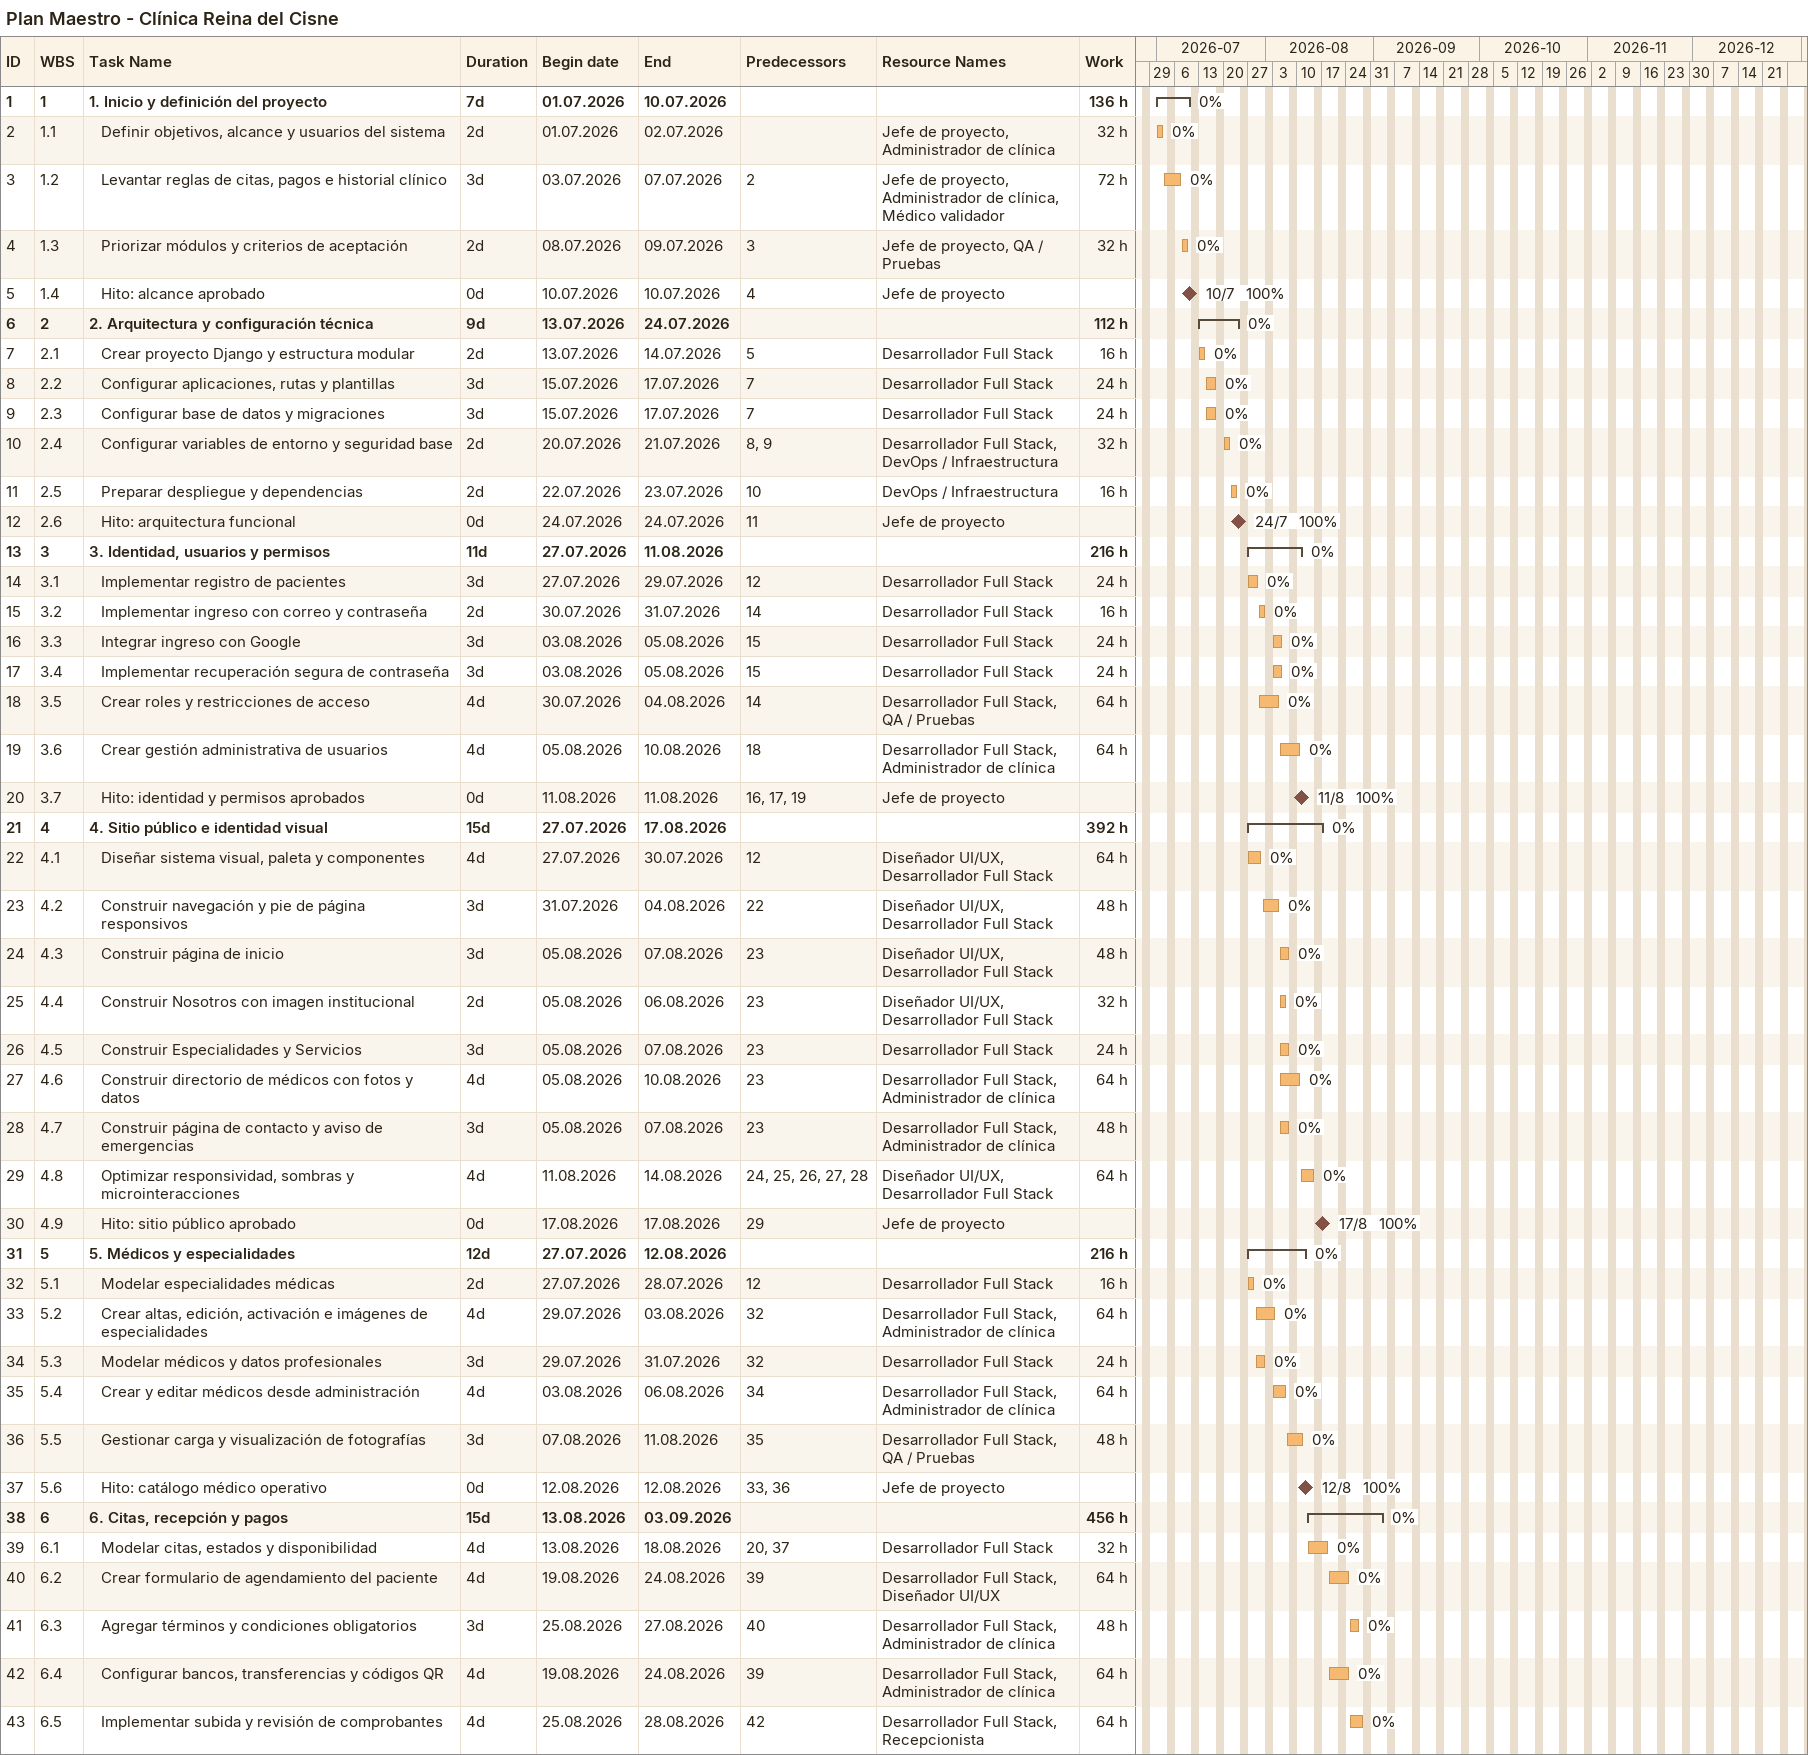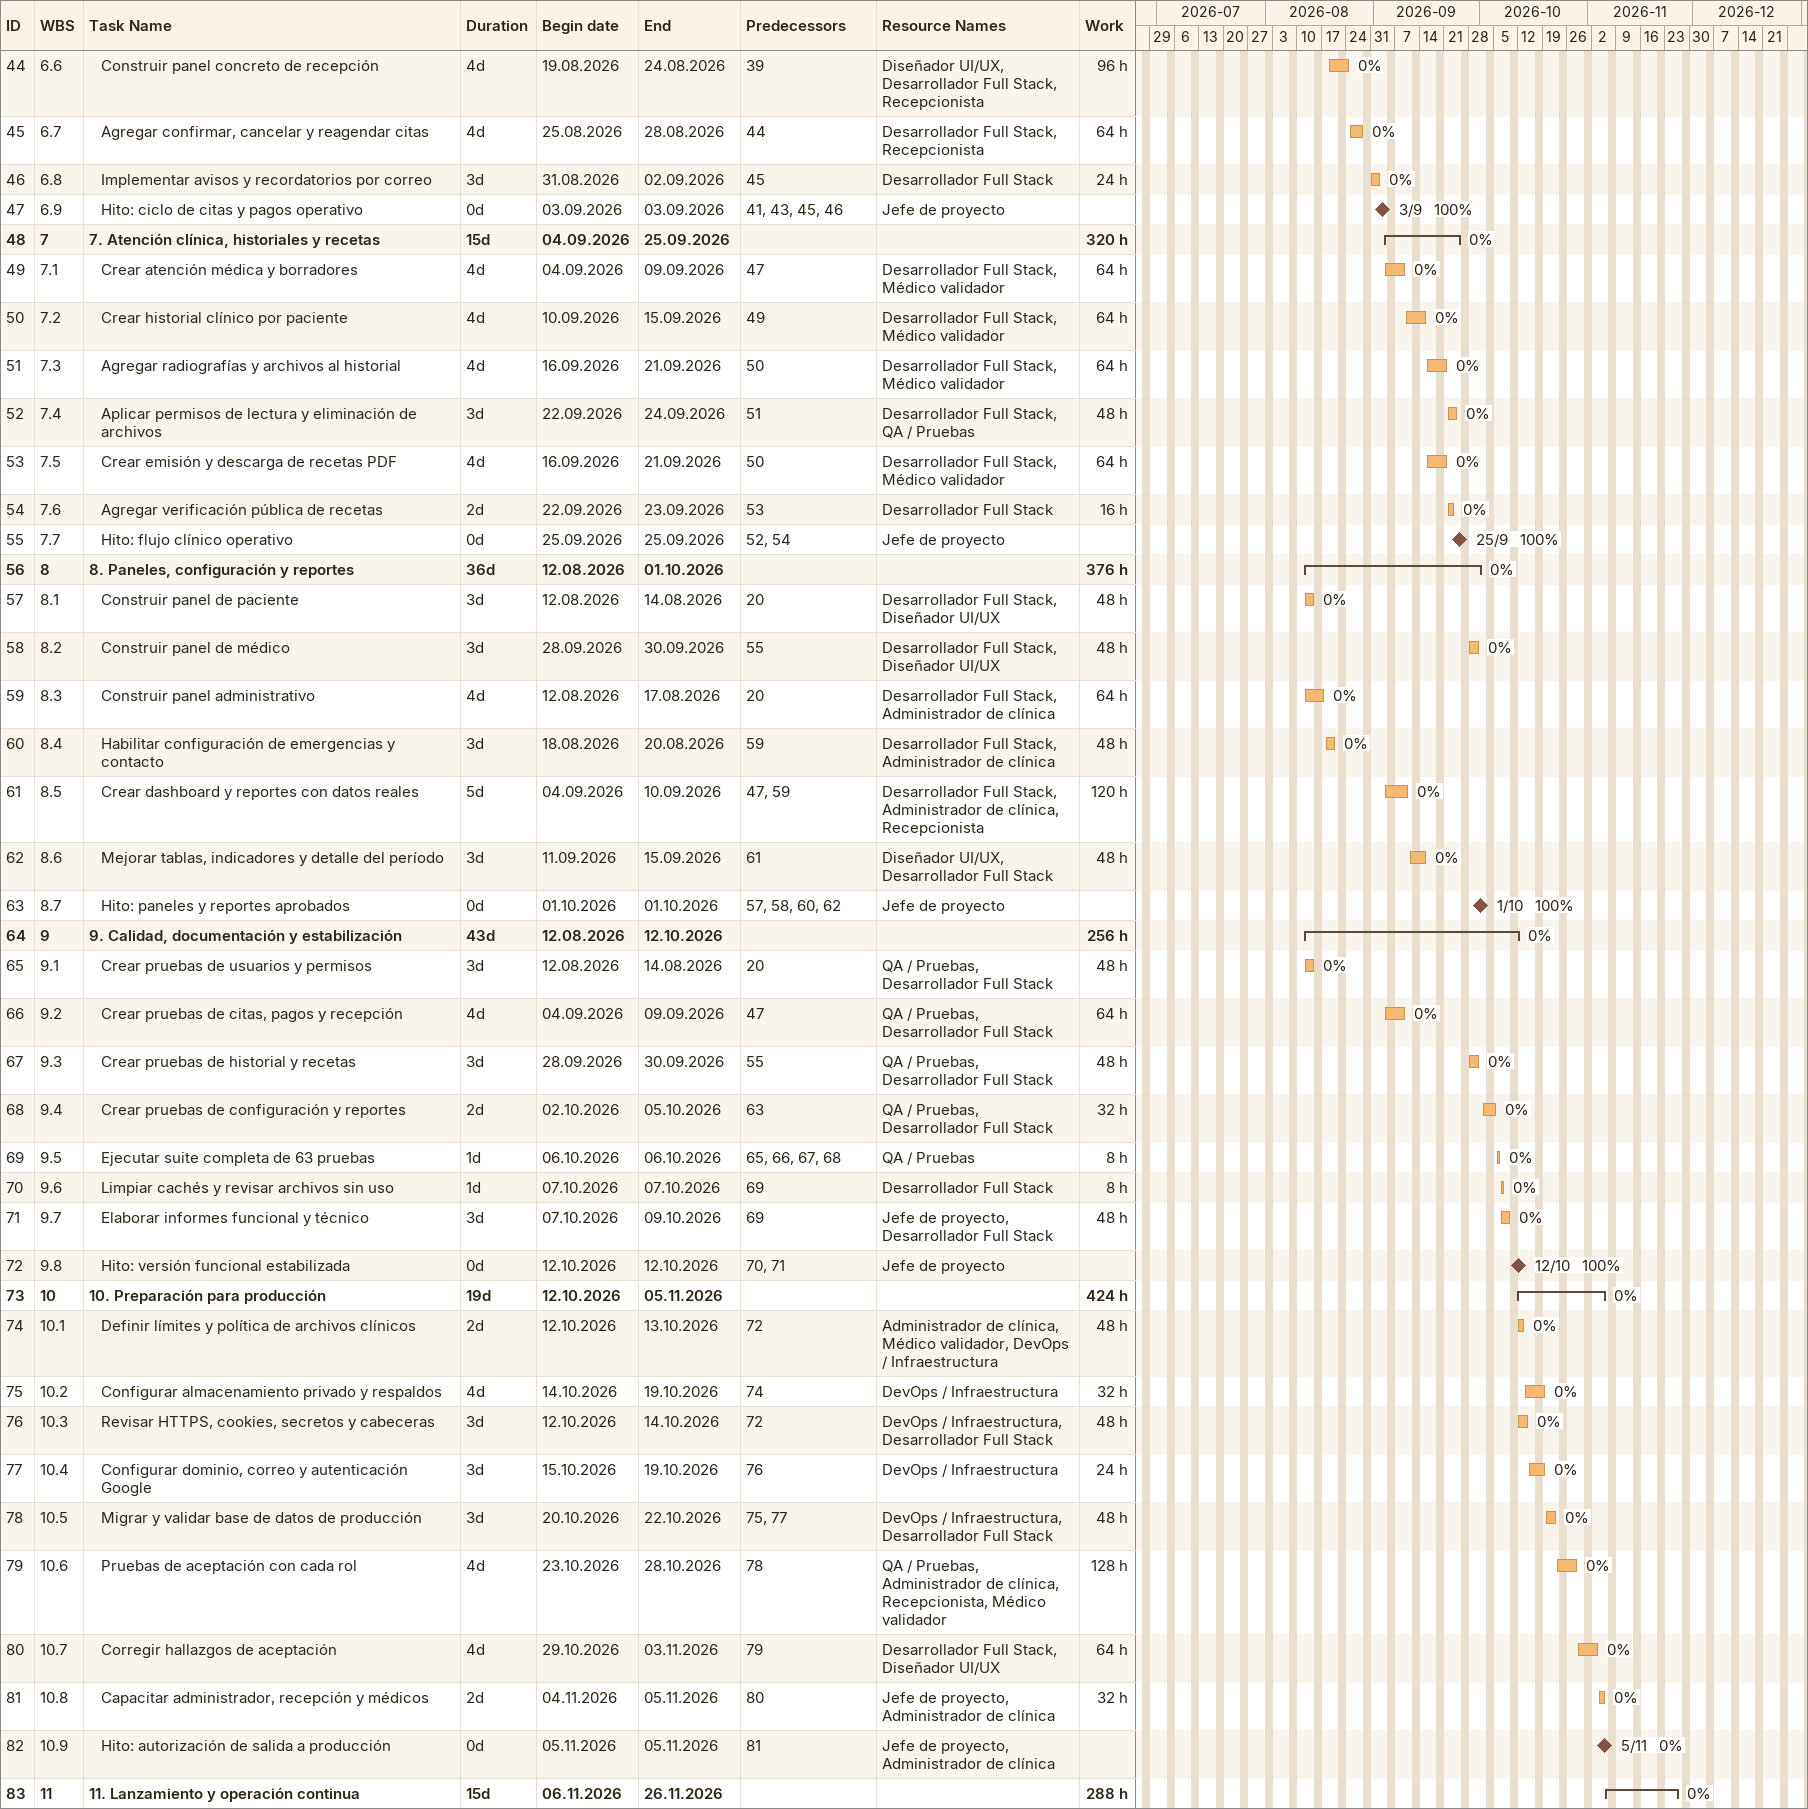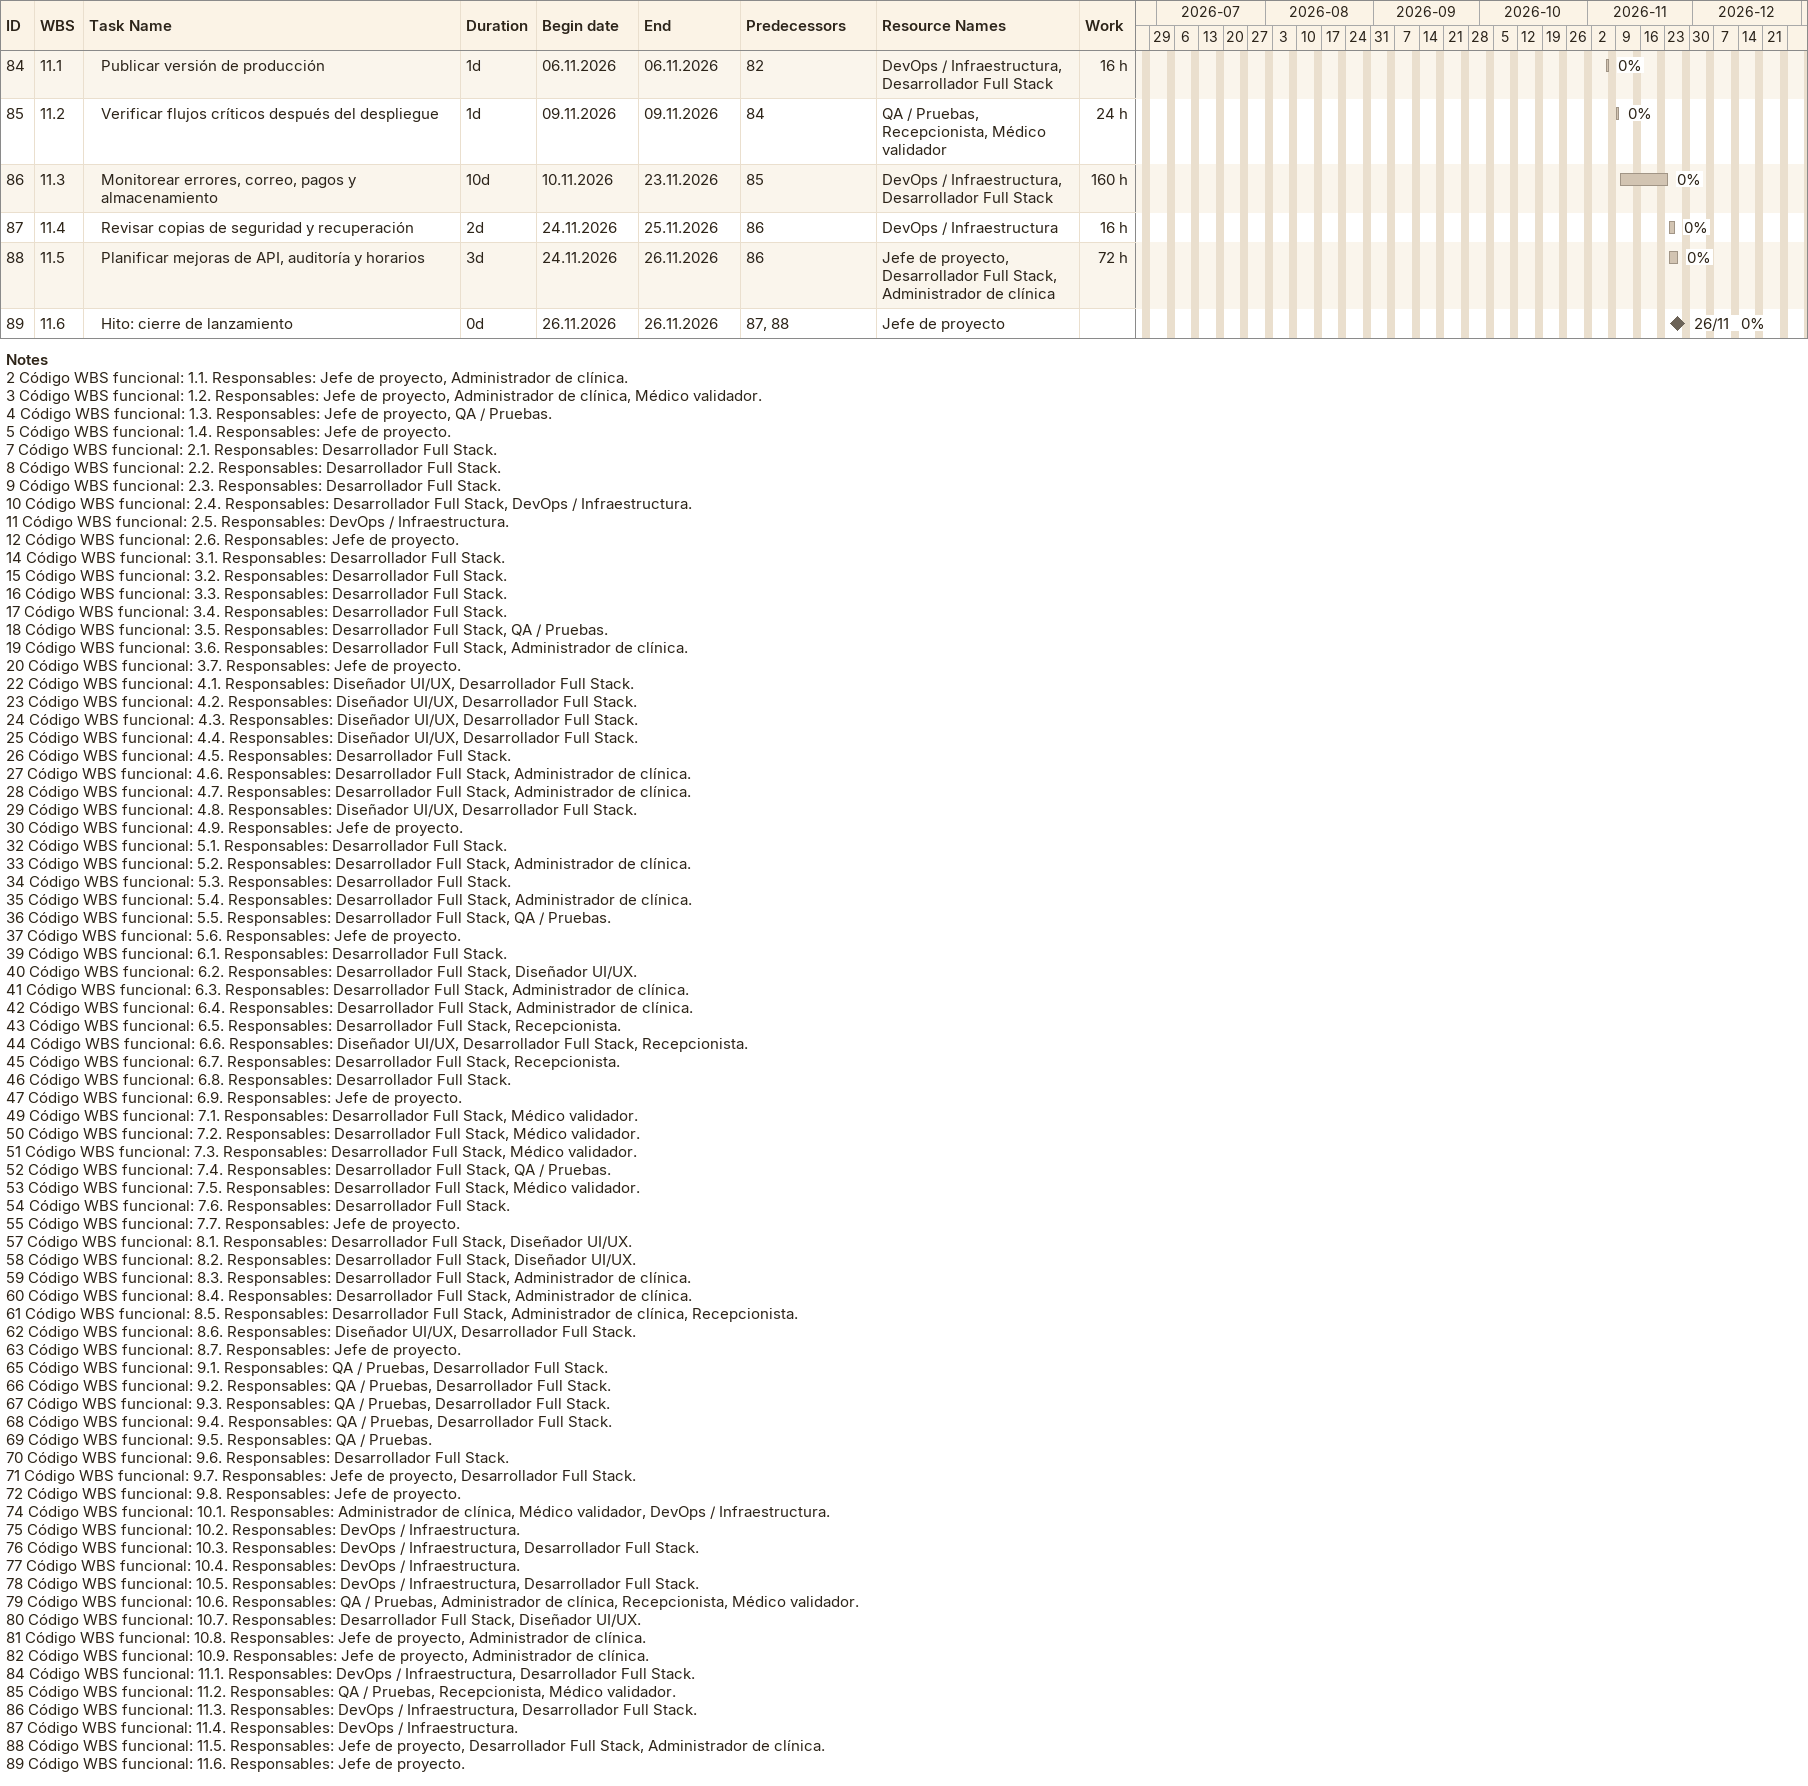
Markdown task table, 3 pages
Plan Maestro - Clínica Reina del Cisne

| ID | WBS | Task | Duration | Start | Finish | Predecessors | Resources | % complete | Work (h) |
|---|---|---|---|---|---|---|---|---|---|
| 1 | 1 | **1. Inicio y definición del proyecto** | 7d | 2026-07-01 | 2026-07-10 |  |  | 0 | 136 |
| 2 | 1.1 | Definir objetivos, alcance y usuarios del sistema | 2d | 2026-07-01 | 2026-07-02 |  | Jefe de proyecto, Administrador de clínica | 0 | 32 |
| 3 | 1.2 | Levantar reglas de citas, pagos e historial clínico | 3d | 2026-07-03 | 2026-07-07 | 2 | Jefe de proyecto, Administrador de clínica, Médico validador | 0 | 72 |
| 4 | 1.3 | Priorizar módulos y criterios de aceptación | 2d | 2026-07-08 | 2026-07-09 | 3 | Jefe de proyecto, QA / Pruebas | 0 | 32 |
| 5 | 1.4 | Hito: alcance aprobado | 0d | 2026-07-10 | 2026-07-10 | 4 | Jefe de proyecto | 100 |  |
| 6 | 2 | **2. Arquitectura y configuración técnica** | 9d | 2026-07-13 | 2026-07-24 |  |  | 0 | 112 |
| 7 | 2.1 | Crear proyecto Django y estructura modular | 2d | 2026-07-13 | 2026-07-14 | 5 | Desarrollador Full Stack | 0 | 16 |
| 8 | 2.2 | Configurar aplicaciones, rutas y plantillas | 3d | 2026-07-15 | 2026-07-17 | 7 | Desarrollador Full Stack | 0 | 24 |
| 9 | 2.3 | Configurar base de datos y migraciones | 3d | 2026-07-15 | 2026-07-17 | 7 | Desarrollador Full Stack | 0 | 24 |
| 10 | 2.4 | Configurar variables de entorno y seguridad base | 2d | 2026-07-20 | 2026-07-21 | 8, 9 | Desarrollador Full Stack, DevOps / Infraestructura | 0 | 32 |
| 11 | 2.5 | Preparar despliegue y dependencias | 2d | 2026-07-22 | 2026-07-23 | 10 | DevOps / Infraestructura | 0 | 16 |
| 12 | 2.6 | Hito: arquitectura funcional | 0d | 2026-07-24 | 2026-07-24 | 11 | Jefe de proyecto | 100 |  |
| 13 | 3 | **3. Identidad, usuarios y permisos** | 11d | 2026-07-27 | 2026-08-11 |  |  | 0 | 216 |
| 14 | 3.1 | Implementar registro de pacientes | 3d | 2026-07-27 | 2026-07-29 | 12 | Desarrollador Full Stack | 0 | 24 |
| 15 | 3.2 | Implementar ingreso con correo y contraseña | 2d | 2026-07-30 | 2026-07-31 | 14 | Desarrollador Full Stack | 0 | 16 |
| 16 | 3.3 | Integrar ingreso con Google | 3d | 2026-08-03 | 2026-08-05 | 15 | Desarrollador Full Stack | 0 | 24 |
| 17 | 3.4 | Implementar recuperación segura de contraseña | 3d | 2026-08-03 | 2026-08-05 | 15 | Desarrollador Full Stack | 0 | 24 |
| 18 | 3.5 | Crear roles y restricciones de acceso | 4d | 2026-07-30 | 2026-08-04 | 14 | Desarrollador Full Stack, QA / Pruebas | 0 | 64 |
| 19 | 3.6 | Crear gestión administrativa de usuarios | 4d | 2026-08-05 | 2026-08-10 | 18 | Desarrollador Full Stack, Administrador de clínica | 0 | 64 |
| 20 | 3.7 | Hito: identidad y permisos aprobados | 0d | 2026-08-11 | 2026-08-11 | 16, 17, 19 | Jefe de proyecto | 100 |  |
| 21 | 4 | **4. Sitio público e identidad visual** | 15d | 2026-07-27 | 2026-08-17 |  |  | 0 | 392 |
| 22 | 4.1 | Diseñar sistema visual, paleta y componentes | 4d | 2026-07-27 | 2026-07-30 | 12 | Diseñador UI/UX, Desarrollador Full Stack | 0 | 64 |
| 23 | 4.2 | Construir navegación y pie de página responsivos | 3d | 2026-07-31 | 2026-08-04 | 22 | Diseñador UI/UX, Desarrollador Full Stack | 0 | 48 |
| 24 | 4.3 | Construir página de inicio | 3d | 2026-08-05 | 2026-08-07 | 23 | Diseñador UI/UX, Desarrollador Full Stack | 0 | 48 |
| 25 | 4.4 | Construir Nosotros con imagen institucional | 2d | 2026-08-05 | 2026-08-06 | 23 | Diseñador UI/UX, Desarrollador Full Stack | 0 | 32 |
| 26 | 4.5 | Construir Especialidades y Servicios | 3d | 2026-08-05 | 2026-08-07 | 23 | Desarrollador Full Stack | 0 | 24 |
| 27 | 4.6 | Construir directorio de médicos con fotos y datos | 4d | 2026-08-05 | 2026-08-10 | 23 | Desarrollador Full Stack, Administrador de clínica | 0 | 64 |
| 28 | 4.7 | Construir página de contacto y aviso de emergencias | 3d | 2026-08-05 | 2026-08-07 | 23 | Desarrollador Full Stack, Administrador de clínica | 0 | 48 |
| 29 | 4.8 | Optimizar responsividad, sombras y microinteracciones | 4d | 2026-08-11 | 2026-08-14 | 24, 25, 26, 27, 28 | Diseñador UI/UX, Desarrollador Full Stack | 0 | 64 |
| 30 | 4.9 | Hito: sitio público aprobado | 0d | 2026-08-17 | 2026-08-17 | 29 | Jefe de proyecto | 100 |  |
| 31 | 5 | **5. Médicos y especialidades** | 12d | 2026-07-27 | 2026-08-12 |  |  | 0 | 216 |
| 32 | 5.1 | Modelar especialidades médicas | 2d | 2026-07-27 | 2026-07-28 | 12 | Desarrollador Full Stack | 0 | 16 |
| 33 | 5.2 | Crear altas, edición, activación e imágenes de especialidades | 4d | 2026-07-29 | 2026-08-03 | 32 | Desarrollador Full Stack, Administrador de clínica | 0 | 64 |
| 34 | 5.3 | Modelar médicos y datos profesionales | 3d | 2026-07-29 | 2026-07-31 | 32 | Desarrollador Full Stack | 0 | 24 |
| 35 | 5.4 | Crear y editar médicos desde administración | 4d | 2026-08-03 | 2026-08-06 | 34 | Desarrollador Full Stack, Administrador de clínica | 0 | 64 |
| 36 | 5.5 | Gestionar carga y visualización de fotografías | 3d | 2026-08-07 | 2026-08-11 | 35 | Desarrollador Full Stack, QA / Pruebas | 0 | 48 |
| 37 | 5.6 | Hito: catálogo médico operativo | 0d | 2026-08-12 | 2026-08-12 | 33, 36 | Jefe de proyecto | 100 |  |
| 38 | 6 | **6. Citas, recepción y pagos** | 15d | 2026-08-13 | 2026-09-03 |  |  | 0 | 456 |
| 39 | 6.1 | Modelar citas, estados y disponibilidad | 4d | 2026-08-13 | 2026-08-18 | 20, 37 | Desarrollador Full Stack | 0 | 32 |
| 40 | 6.2 | Crear formulario de agendamiento del paciente | 4d | 2026-08-19 | 2026-08-24 | 39 | Desarrollador Full Stack, Diseñador UI/UX | 0 | 64 |
| 41 | 6.3 | Agregar términos y condiciones obligatorios | 3d | 2026-08-25 | 2026-08-27 | 40 | Desarrollador Full Stack, Administrador de clínica | 0 | 48 |
| 42 | 6.4 | Configurar bancos, transferencias y códigos QR | 4d | 2026-08-19 | 2026-08-24 | 39 | Desarrollador Full Stack, Administrador de clínica | 0 | 64 |
| 43 | 6.5 | Implementar subida y revisión de comprobantes | 4d | 2026-08-25 | 2026-08-28 | 42 | Desarrollador Full Stack, Recepcionista | 0 | 64 |
| 44 | 6.6 | Construir panel concreto de recepción | 4d | 2026-08-19 | 2026-08-24 | 39 | Diseñador UI/UX, Desarrollador Full Stack, Recepcionista | 0 | 96 |
| 45 | 6.7 | Agregar confirmar, cancelar y reagendar citas | 4d | 2026-08-25 | 2026-08-28 | 44 | Desarrollador Full Stack, Recepcionista | 0 | 64 |
| 46 | 6.8 | Implementar avisos y recordatorios por correo | 3d | 2026-08-31 | 2026-09-02 | 45 | Desarrollador Full Stack | 0 | 24 |
| 47 | 6.9 | Hito: ciclo de citas y pagos operativo | 0d | 2026-09-03 | 2026-09-03 | 41, 43, 45, 46 | Jefe de proyecto | 100 |  |
| 48 | 7 | **7. Atención clínica, historiales y recetas** | 15d | 2026-09-04 | 2026-09-25 |  |  | 0 | 320 |
| 49 | 7.1 | Crear atención médica y borradores | 4d | 2026-09-04 | 2026-09-09 | 47 | Desarrollador Full Stack, Médico validador | 0 | 64 |
| 50 | 7.2 | Crear historial clínico por paciente | 4d | 2026-09-10 | 2026-09-15 | 49 | Desarrollador Full Stack, Médico validador | 0 | 64 |
| 51 | 7.3 | Agregar radiografías y archivos al historial | 4d | 2026-09-16 | 2026-09-21 | 50 | Desarrollador Full Stack, Médico validador | 0 | 64 |
| 52 | 7.4 | Aplicar permisos de lectura y eliminación de archivos | 3d | 2026-09-22 | 2026-09-24 | 51 | Desarrollador Full Stack, QA / Pruebas | 0 | 48 |
| 53 | 7.5 | Crear emisión y descarga de recetas PDF | 4d | 2026-09-16 | 2026-09-21 | 50 | Desarrollador Full Stack, Médico validador | 0 | 64 |
| 54 | 7.6 | Agregar verificación pública de recetas | 2d | 2026-09-22 | 2026-09-23 | 53 | Desarrollador Full Stack | 0 | 16 |
| 55 | 7.7 | Hito: flujo clínico operativo | 0d | 2026-09-25 | 2026-09-25 | 52, 54 | Jefe de proyecto | 100 |  |
| 56 | 8 | **8. Paneles, configuración y reportes** | 36d | 2026-08-12 | 2026-10-01 |  |  | 0 | 376 |
| 57 | 8.1 | Construir panel de paciente | 3d | 2026-08-12 | 2026-08-14 | 20 | Desarrollador Full Stack, Diseñador UI/UX | 0 | 48 |
| 58 | 8.2 | Construir panel de médico | 3d | 2026-09-28 | 2026-09-30 | 55 | Desarrollador Full Stack, Diseñador UI/UX | 0 | 48 |
| 59 | 8.3 | Construir panel administrativo | 4d | 2026-08-12 | 2026-08-17 | 20 | Desarrollador Full Stack, Administrador de clínica | 0 | 64 |
| 60 | 8.4 | Habilitar configuración de emergencias y contacto | 3d | 2026-08-18 | 2026-08-20 | 59 | Desarrollador Full Stack, Administrador de clínica | 0 | 48 |
| 61 | 8.5 | Crear dashboard y reportes con datos reales | 5d | 2026-09-04 | 2026-09-10 | 47, 59 | Desarrollador Full Stack, Administrador de clínica, Recepcionista | 0 | 120 |
| 62 | 8.6 | Mejorar tablas, indicadores y detalle del período | 3d | 2026-09-11 | 2026-09-15 | 61 | Diseñador UI/UX, Desarrollador Full Stack | 0 | 48 |
| 63 | 8.7 | Hito: paneles y reportes aprobados | 0d | 2026-10-01 | 2026-10-01 | 57, 58, 60, 62 | Jefe de proyecto | 100 |  |
| 64 | 9 | **9. Calidad, documentación y estabilización** | 43d | 2026-08-12 | 2026-10-12 |  |  | 0 | 256 |
| 65 | 9.1 | Crear pruebas de usuarios y permisos | 3d | 2026-08-12 | 2026-08-14 | 20 | QA / Pruebas, Desarrollador Full Stack | 0 | 48 |
| 66 | 9.2 | Crear pruebas de citas, pagos y recepción | 4d | 2026-09-04 | 2026-09-09 | 47 | QA / Pruebas, Desarrollador Full Stack | 0 | 64 |
| 67 | 9.3 | Crear pruebas de historial y recetas | 3d | 2026-09-28 | 2026-09-30 | 55 | QA / Pruebas, Desarrollador Full Stack | 0 | 48 |
| 68 | 9.4 | Crear pruebas de configuración y reportes | 2d | 2026-10-02 | 2026-10-05 | 63 | QA / Pruebas, Desarrollador Full Stack | 0 | 32 |
| 69 | 9.5 | Ejecutar suite completa de 63 pruebas | 1d | 2026-10-06 | 2026-10-06 | 65, 66, 67, 68 | QA / Pruebas | 0 | 8 |
| 70 | 9.6 | Limpiar cachés y revisar archivos sin uso | 1d | 2026-10-07 | 2026-10-07 | 69 | Desarrollador Full Stack | 0 | 8 |
| 71 | 9.7 | Elaborar informes funcional y técnico | 3d | 2026-10-07 | 2026-10-09 | 69 | Jefe de proyecto, Desarrollador Full Stack | 0 | 48 |
| 72 | 9.8 | Hito: versión funcional estabilizada | 0d | 2026-10-12 | 2026-10-12 | 70, 71 | Jefe de proyecto | 100 |  |
| 73 | 10 | **10. Preparación para producción** | 19d | 2026-10-12 | 2026-11-05 |  |  | 0 | 424 |
| 74 | 10.1 | Definir límites y política de archivos clínicos | 2d | 2026-10-12 | 2026-10-13 | 72 | Administrador de clínica, Médico validador, DevOps / Infraestructura | 0 | 48 |
| 75 | 10.2 | Configurar almacenamiento privado y respaldos | 4d | 2026-10-14 | 2026-10-19 | 74 | DevOps / Infraestructura | 0 | 32 |
| 76 | 10.3 | Revisar HTTPS, cookies, secretos y cabeceras | 3d | 2026-10-12 | 2026-10-14 | 72 | DevOps / Infraestructura, Desarrollador Full Stack | 0 | 48 |
| 77 | 10.4 | Configurar dominio, correo y autenticación Google | 3d | 2026-10-15 | 2026-10-19 | 76 | DevOps / Infraestructura | 0 | 24 |
| 78 | 10.5 | Migrar y validar base de datos de producción | 3d | 2026-10-20 | 2026-10-22 | 75, 77 | DevOps / Infraestructura, Desarrollador Full Stack | 0 | 48 |
| 79 | 10.6 | Pruebas de aceptación con cada rol | 4d | 2026-10-23 | 2026-10-28 | 78 | QA / Pruebas, Administrador de clínica, Recepcionista, Médico validador | 0 | 128 |
| 80 | 10.7 | Corregir hallazgos de aceptación | 4d | 2026-10-29 | 2026-11-03 | 79 | Desarrollador Full Stack, Diseñador UI/UX | 0 | 64 |
| 81 | 10.8 | Capacitar administrador, recepción y médicos | 2d | 2026-11-04 | 2026-11-05 | 80 | Jefe de proyecto, Administrador de clínica | 0 | 32 |
| 82 | 10.9 | Hito: autorización de salida a producción | 0d | 2026-11-05 | 2026-11-05 | 81 | Jefe de proyecto, Administrador de clínica | 0 |  |
| 83 | 11 | **11. Lanzamiento y operación continua** | 15d | 2026-11-06 | 2026-11-26 |  |  | 0 | 288 |
| 84 | 11.1 | Publicar versión de producción | 1d | 2026-11-06 | 2026-11-06 | 82 | DevOps / Infraestructura, Desarrollador Full Stack | 0 | 16 |
| 85 | 11.2 | Verificar flujos críticos después del despliegue | 1d | 2026-11-09 | 2026-11-09 | 84 | QA / Pruebas, Recepcionista, Médico validador | 0 | 24 |
| 86 | 11.3 | Monitorear errores, correo, pagos y almacenamiento | 10d | 2026-11-10 | 2026-11-23 | 85 | DevOps / Infraestructura, Desarrollador Full Stack | 0 | 160 |
| 87 | 11.4 | Revisar copias de seguridad y recuperación | 2d | 2026-11-24 | 2026-11-25 | 86 | DevOps / Infraestructura | 0 | 16 |
| 88 | 11.5 | Planificar mejoras de API, auditoría y horarios | 3d | 2026-11-24 | 2026-11-26 | 86 | Jefe de proyecto, Desarrollador Full Stack, Administrador de clínica | 0 | 72 |
| 89 | 11.6 | Hito: cierre de lanzamiento | 0d | 2026-11-26 | 2026-11-26 | 87, 88 | Jefe de proyecto | 0 |  |

Notes
- 2: Código WBS funcional: 1.1. Responsables: Jefe de proyecto, Administrador de clínica.
- 3: Código WBS funcional: 1.2. Responsables: Jefe de proyecto, Administrador de clínica, Médico validador.
- 4: Código WBS funcional: 1.3. Responsables: Jefe de proyecto, QA / Pruebas.
- 5: Código WBS funcional: 1.4. Responsables: Jefe de proyecto.
- 7: Código WBS funcional: 2.1. Responsables: Desarrollador Full Stack.
- 8: Código WBS funcional: 2.2. Responsables: Desarrollador Full Stack.
- 9: Código WBS funcional: 2.3. Responsables: Desarrollador Full Stack.
- 10: Código WBS funcional: 2.4. Responsables: Desarrollador Full Stack, DevOps / Infraestructura.
- 11: Código WBS funcional: 2.5. Responsables: DevOps / Infraestructura.
- 12: Código WBS funcional: 2.6. Responsables: Jefe de proyecto.
- 14: Código WBS funcional: 3.1. Responsables: Desarrollador Full Stack.
- 15: Código WBS funcional: 3.2. Responsables: Desarrollador Full Stack.
- 16: Código WBS funcional: 3.3. Responsables: Desarrollador Full Stack.
- 17: Código WBS funcional: 3.4. Responsables: Desarrollador Full Stack.
- 18: Código WBS funcional: 3.5. Responsables: Desarrollador Full Stack, QA / Pruebas.
- 19: Código WBS funcional: 3.6. Responsables: Desarrollador Full Stack, Administrador de clínica.
- 20: Código WBS funcional: 3.7. Responsables: Jefe de proyecto.
- 22: Código WBS funcional: 4.1. Responsables: Diseñador UI/UX, Desarrollador Full Stack.
- 23: Código WBS funcional: 4.2. Responsables: Diseñador UI/UX, Desarrollador Full Stack.
- 24: Código WBS funcional: 4.3. Responsables: Diseñador UI/UX, Desarrollador Full Stack.
- 25: Código WBS funcional: 4.4. Responsables: Diseñador UI/UX, Desarrollador Full Stack.
- 26: Código WBS funcional: 4.5. Responsables: Desarrollador Full Stack.
- 27: Código WBS funcional: 4.6. Responsables: Desarrollador Full Stack, Administrador de clínica.
- 28: Código WBS funcional: 4.7. Responsables: Desarrollador Full Stack, Administrador de clínica.
- 29: Código WBS funcional: 4.8. Responsables: Diseñador UI/UX, Desarrollador Full Stack.
- 30: Código WBS funcional: 4.9. Responsables: Jefe de proyecto.
- 32: Código WBS funcional: 5.1. Responsables: Desarrollador Full Stack.
- 33: Código WBS funcional: 5.2. Responsables: Desarrollador Full Stack, Administrador de clínica.
- 34: Código WBS funcional: 5.3. Responsables: Desarrollador Full Stack.
- 35: Código WBS funcional: 5.4. Responsables: Desarrollador Full Stack, Administrador de clínica.
- 36: Código WBS funcional: 5.5. Responsables: Desarrollador Full Stack, QA / Pruebas.
- 37: Código WBS funcional: 5.6. Responsables: Jefe de proyecto.
- 39: Código WBS funcional: 6.1. Responsables: Desarrollador Full Stack.
- 40: Código WBS funcional: 6.2. Responsables: Desarrollador Full Stack, Diseñador UI/UX.
- 41: Código WBS funcional: 6.3. Responsables: Desarrollador Full Stack, Administrador de clínica.
- 42: Código WBS funcional: 6.4. Responsables: Desarrollador Full Stack, Administrador de clínica.
- 43: Código WBS funcional: 6.5. Responsables: Desarrollador Full Stack, Recepcionista.
- 44: Código WBS funcional: 6.6. Responsables: Diseñador UI/UX, Desarrollador Full Stack, Recepcionista.
- 45: Código WBS funcional: 6.7. Responsables: Desarrollador Full Stack, Recepcionista.
- 46: Código WBS funcional: 6.8. Responsables: Desarrollador Full Stack.
- 47: Código WBS funcional: 6.9. Responsables: Jefe de proyecto.
- 49: Código WBS funcional: 7.1. Responsables: Desarrollador Full Stack, Médico validador.
- 50: Código WBS funcional: 7.2. Responsables: Desarrollador Full Stack, Médico validador.
- 51: Código WBS funcional: 7.3. Responsables: Desarrollador Full Stack, Médico validador.
- 52: Código WBS funcional: 7.4. Responsables: Desarrollador Full Stack, QA / Pruebas.
- 53: Código WBS funcional: 7.5. Responsables: Desarrollador Full Stack, Médico validador.
- 54: Código WBS funcional: 7.6. Responsables: Desarrollador Full Stack.
- 55: Código WBS funcional: 7.7. Responsables: Jefe de proyecto.
- 57: Código WBS funcional: 8.1. Responsables: Desarrollador Full Stack, Diseñador UI/UX.
- 58: Código WBS funcional: 8.2. Responsables: Desarrollador Full Stack, Diseñador UI/UX.
- 59: Código WBS funcional: 8.3. Responsables: Desarrollador Full Stack, Administrador de clínica.
- 60: Código WBS funcional: 8.4. Responsables: Desarrollador Full Stack, Administrador de clínica.
- 61: Código WBS funcional: 8.5. Responsables: Desarrollador Full Stack, Administrador de clínica, Recepcionista.
- 62: Código WBS funcional: 8.6. Responsables: Diseñador UI/UX, Desarrollador Full Stack.
- 63: Código WBS funcional: 8.7. Responsables: Jefe de proyecto.
- 65: Código WBS funcional: 9.1. Responsables: QA / Pruebas, Desarrollador Full Stack.
- 66: Código WBS funcional: 9.2. Responsables: QA / Pruebas, Desarrollador Full Stack.
- 67: Código WBS funcional: 9.3. Responsables: QA / Pruebas, Desarrollador Full Stack.
- 68: Código WBS funcional: 9.4. Responsables: QA / Pruebas, Desarrollador Full Stack.
- 69: Código WBS funcional: 9.5. Responsables: QA / Pruebas.
- 70: Código WBS funcional: 9.6. Responsables: Desarrollador Full Stack.
- 71: Código WBS funcional: 9.7. Responsables: Jefe de proyecto, Desarrollador Full Stack.
- 72: Código WBS funcional: 9.8. Responsables: Jefe de proyecto.
- 74: Código WBS funcional: 10.1. Responsables: Administrador de clínica, Médico validador, DevOps / Infraestructura.
- 75: Código WBS funcional: 10.2. Responsables: DevOps / Infraestructura.
- 76: Código WBS funcional: 10.3. Responsables: DevOps / Infraestructura, Desarrollador Full Stack.
- 77: Código WBS funcional: 10.4. Responsables: DevOps / Infraestructura.
- 78: Código WBS funcional: 10.5. Responsables: DevOps / Infraestructura, Desarrollador Full Stack.
- 79: Código WBS funcional: 10.6. Responsables: QA / Pruebas, Administrador de clínica, Recepcionista, Médico validador.
- 80: Código WBS funcional: 10.7. Responsables: Desarrollador Full Stack, Diseñador UI/UX.
- 81: Código WBS funcional: 10.8. Responsables: Jefe de proyecto, Administrador de clínica.
- 82: Código WBS funcional: 10.9. Responsables: Jefe de proyecto, Administrador de clínica.
- 84: Código WBS funcional: 11.1. Responsables: DevOps / Infraestructura, Desarrollador Full Stack.
- 85: Código WBS funcional: 11.2. Responsables: QA / Pruebas, Recepcionista, Médico validador.
- 86: Código WBS funcional: 11.3. Responsables: DevOps / Infraestructura, Desarrollador Full Stack.
- 87: Código WBS funcional: 11.4. Responsables: DevOps / Infraestructura.
- 88: Código WBS funcional: 11.5. Responsables: Jefe de proyecto, Desarrollador Full Stack, Administrador de clínica.
- 89: Código WBS funcional: 11.6. Responsables: Jefe de proyecto.
